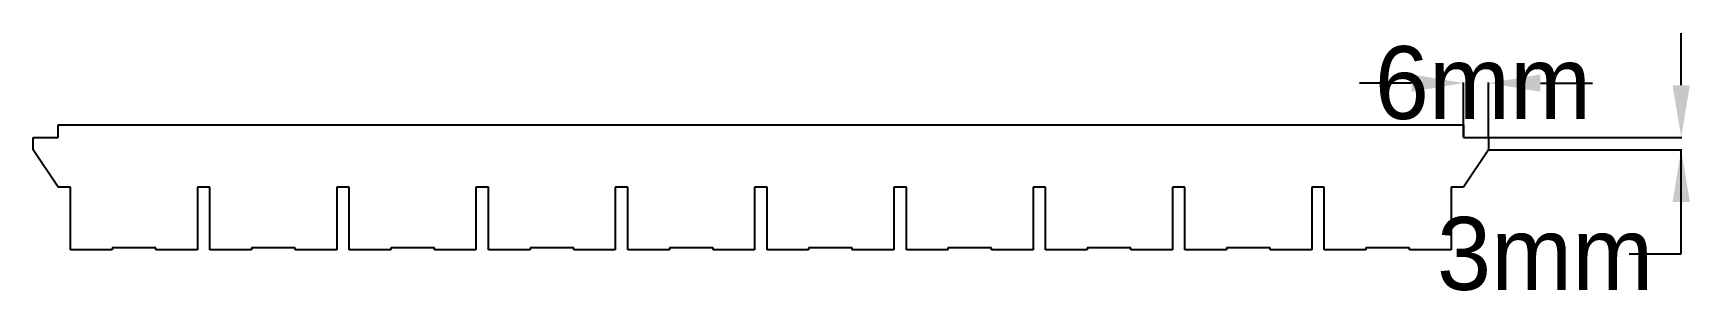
# Model space of a CAD drawing. Header units: millimetres. Extents: x -8 to 391, y -12 to 52.
import ezdxf

# ---------------------------------------------------------------- set-up
doc = ezdxf.new("R2010")
doc.units = ezdxf.units.MM
doc.layers.get('0').update_dxf_attribs({"color": 253, "lineweight": 70, "true_color": 0x8faf8f})
doc.styles.add('SpaceClaim ASME CB', font='SpaceClaim ASME.ttf')
doc.dimstyles.new('SpaceClaim ASME CB', dxfattribs={"dimtxt": 0.18, "dimasz": 0.18, "dimexe": 0.18, "dimexo": 0.0625, "dimgap": 0.09, "dimtad": 0, "dimtih": 1, "dimtoh": 1, "dimdec": 4, "dimzin": 0, "dimdsep": 46, "dimtxsty": 'SpaceClaim ASME CB', "dimcen": 0.09, "dimadec": 0, "dimazin": 0, "dimtfac": 1, "dimtdec": 4, "dimtofl": 0, "dimtmove": 0, "dimatfit": 3, "dimfxl": 1, "dimtolj": 1, "dimtzin": 0, "dimarcsym": 0})

# ---------------------------------------------------------------- blocks, each defined once
blk = doc.blocks.new('*D1')
at = {"color": 7, "lineweight": -2}
for p, q in [((324, 40.02), (311.5, 40.02)), ((336.5, 27.06), (336.5, 40.2)), ((342.5, 27.06), (342.5, 40.2)), ((355, 40.02), (367.5, 40.02))]:
    blk.add_line(p, q, dxfattribs=at)
at = {"color": 7}
for points in [[(324, 37.94), (324, 42.11), (336.5, 40.02)], [(355, 42.11), (355, 37.94), (342.5, 40.02)]]:
    blk.add_solid(points, dxfattribs=at)
at = {"layer": 'Defpoints', "color": 0}
for p in [(342.5, 40.02), (336.5, 27), (342.5, 27)]:
    blk.add_point(p, dxfattribs=at)
at = {"color": 7, "lineweight": 35, "insert": (341.16, 40.02), "char_height": 17.5, "attachment_point": 5, "style": 'SpaceClaim ASME CB'}
blk.add_mtext('\\A1;{\\fSpaceClaim ASME CB|b0|i0;6mm}', dxfattribs=at)
blk = doc.blocks.new('*D2')
at = {"color": 7, "lineweight": -2}
for p, q in [((388.84, 39.5), (388.84, 52)), ((342.56, 27), (389.02, 27)), ((342.56, 24), (389.02, 24)), ((388.84, -1), (388.84, 24)), ((376.34, -1), (388.84, -1))]:
    blk.add_line(p, q, dxfattribs=at)
at = {"color": 7}
for points in [[(386.76, 39.5), (390.92, 39.5), (388.84, 27)], [(390.92, 11.5), (386.76, 11.5), (388.84, 24)]]:
    blk.add_solid(points, dxfattribs=at)
at = {"layer": 'Defpoints', "color": 0}
for p in [(342.5, 27), (342.5, 24), (388.84, 24)]:
    blk.add_point(p, dxfattribs=at)
at = {"color": 7, "lineweight": 35, "insert": (356.12, -1), "char_height": 17.5, "attachment_point": 5, "style": 'SpaceClaim ASME CB'}
blk.add_mtext('\\A1;{\\fSpaceClaim ASME CB|b0|i0;3mm}', dxfattribs=at)

msp = doc.modelspace()

# ---------------------------------------------------------------- linework, layer by layer
at = {"color": 98, "lineweight": -3, "true_color": 0x054805}
for p, q in [((-1.5, 27), (-1.5, 30)), ((-1.5, 30), (336.5, 30)), ((336.5, 30), (336.5, 27)), ((-7.5, 27), (-1.5, 27)), ((-7.5, 24), (-7.5, 27)), ((-1.5, 15), (-7.5, 24)), ((336.5, 27), (342.5, 27)), ((342.5, 24), (336.5, 15)), ((342.5, 27), (342.5, 24)), ((1.5, 15), (-1.5, 15)), ((1.5, 0), (1.5, 15)), ((35, 15), (32, 15)), ((32, 15), (32, 0)), ((35, 0), (35, 15)), ((68.5, 15), (65.5, 15)), ((65.5, 15), (65.5, 0)), ((68.5, 0), (68.5, 15)), ((102, 15), (99, 15)), ((99, 15), (99, 0)), ((102, 0), (102, 15)), ((135.5, 15), (132.5, 15)), ((132.5, 15), (132.5, 0)), ((135.5, 0), (135.5, 15)), ((169, 15), (166, 15)), ((166, 15), (166, 0)), ((169, 0), (169, 15)), ((202.5, 15), (199.5, 15)), ((199.5, 15), (199.5, 0)), ((202.5, 0), (202.5, 15)), ((236, 15), (233, 15)), ((233, 15), (233, 0)), ((236, 0), (236, 15)), ((269.5, 15), (266.5, 15)), ((266.5, 15), (266.5, 0)), ((269.5, 0), (269.5, 15)), ((303, 15), (300, 15)), ((300, 15), (300, 0)), ((303, 0), (303, 15)), ((336.5, 15), (333.5, 15)), ((333.5, 15), (333.5, 0)), ((11.5, 0), (1.5, 0)), ((22, 0.5), (11.5, 0.5)), ((11.5, 0.5), (11.5, 0)), ((22, 0), (22, 0.5)), ((32, 0), (22, 0)), ((45, 0), (35, 0)), ((55.5, 0.5), (45, 0.5)), ((45, 0.5), (45, 0)), ((55.5, 0), (55.5, 0.5)), ((65.5, 0), (55.5, 0)), ((78.5, 0), (68.5, 0)), ((89, 0.5), (78.5, 0.5)), ((78.5, 0.5), (78.5, 0)), ((89, 0), (89, 0.5)), ((99, 0), (89, 0)), ((112, 0), (102, 0)), ((122.5, 0.5), (112, 0.5)), ((112, 0.5), (112, 0)), ((122.5, 0), (122.5, 0.5)), ((132.5, 0), (122.5, 0)), ((145.5, 0), (135.5, 0)), ((156, 0.5), (145.5, 0.5)), ((145.5, 0.5), (145.5, 0)), ((156, 0), (156, 0.5)), ((166, 0), (156, 0)), ((179, 0), (169, 0)), ((189.5, 0.5), (179, 0.5)), ((179, 0.5), (179, 0)), ((189.5, 0), (189.5, 0.5)), ((199.5, 0), (189.5, 0)), ((212.5, 0), (202.5, 0)), ((223, 0.5), (212.5, 0.5)), ((212.5, 0.5), (212.5, 0)), ((223, 0), (223, 0.5)), ((233, 0), (223, 0)), ((246, 0), (236, 0)), ((256.5, 0.5), (246, 0.5)), ((246, 0.5), (246, 0)), ((256.5, 0), (256.5, 0.5)), ((266.5, 0), (256.5, 0)), ((279.5, 0), (269.5, 0)), ((290, 0.5), (279.5, 0.5)), ((279.5, 0.5), (279.5, 0)), ((290, 0), (290, 0.5)), ((300, 0), (290, 0)), ((313, 0), (303, 0)), ((323.5, 0.5), (313, 0.5)), ((313, 0.5), (313, 0)), ((323.5, 0), (323.5, 0.5)), ((333.5, 0), (323.5, 0))]:
    msp.add_line(p, q, dxfattribs=at)

# ---------------------------------------------------------------- dimensions: what is measured, and where the dimension line sits
at = {"color": 7, "lineweight": 35}
for base, p1, p2, angle, picture, middle in [((388.8389, 24), (342.5, 27), (342.5, 24), 270, '*D2', (356.1239, -1)), ((342.5, 40.0222), (336.5, 27), (342.5, 27), 180, '*D1', (341.1573, 40.0222))]:
    dim = msp.add_linear_dim(base=base, p1=p1, p2=p2, angle=angle, text='{\\fSpaceClaim ASME CB|b0|i0;<>}', dimstyle='SpaceClaim ASME CB', override={"dimtxt": 17.5, "dimasz": 12.5, "dimtad": 0, "dimtih": 1, "dimtoh": 1, "dimdec": 3, "dimlfac": 1, "dimzin": 8, "dimdsep": 44, "dimlunit": 2, "dimpost": 'mm', "dimsah": 1, "dimclrd": 7, "dimclre": 7, "dimclrt": 7, "dimadec": 1, "dimtdec": 3, "dimtix": 1, "dimtzin": 8}, dxfattribs=at)
    dim.commit()
    dim.dimension.update_dxf_attribs({"geometry": picture, "text_midpoint": middle, "dimtype": 160})

doc.saveas('drawing.dxf')
